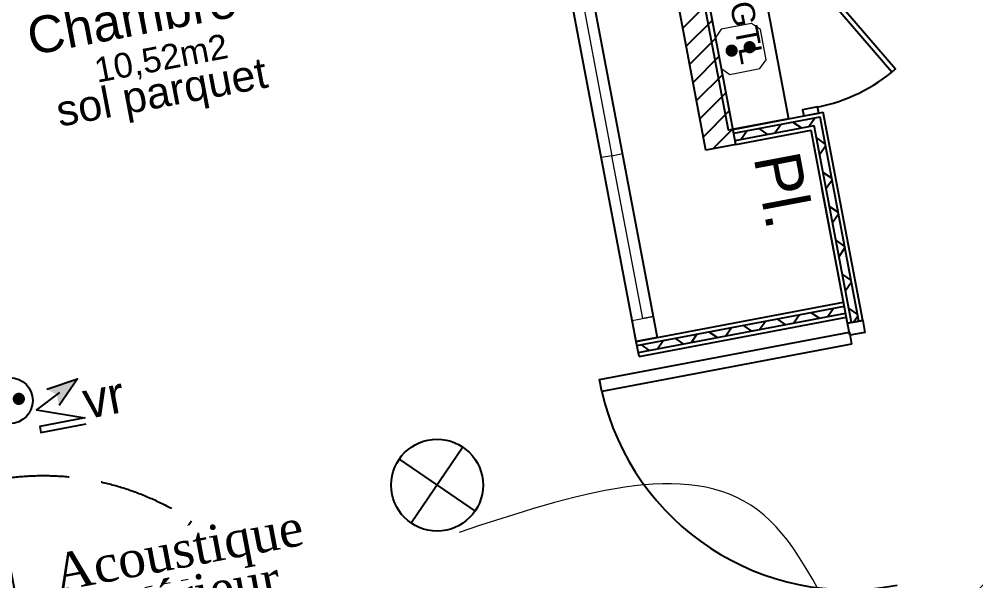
# Model space of a CAD drawing. Header units: centimetres. Extents: x 209280 to 319866, y -365283 to -277503.
# Drawn here: x 239570 to 242694, y -334507 to -332674 of the extents above; entities that cross this region are included whole.
import ezdxf

# ---------------------------------------------------------------- set-up
doc = ezdxf.new("R2010")
doc.units = ezdxf.units.CM
doc.linetypes.add('ACAD_ISO03W100', pattern=[30, 12, -18])
doc.linetypes.add('Style de ligne -2', pattern=[0.694425, 0.48607, -0.208355])
doc.layers.get('0').update_dxf_attribs({"color": 252})
doc.layers.add('3-BAT C-Niveau 1', color=252, linetype='Continuous')
doc.layers.add('prlm-VMC', color=93, linetype='Continuous')
doc.layers.add('prlm-ELEC-CFO', color=1, linetype='Continuous', lineweight=25)
doc.layers.add('prlm-ZEROPLOT', color=254, linetype='Continuous', plot=False)
doc.styles.add('Helvetica', font='arial.ttf')
doc.styles.add('Lucida Grande', font='')
doc.styles.add('prlm-elec-cfo', font='comic.ttf', dxfattribs={"height": 12})
doc.styles.add('prlm-vmc', font='pala.ttf', dxfattribs={"height": 14})
doc.styles.get("Standard").update_dxf_attribs({"font": 'isocp.shx', "height": 100})
doc.styles.get('Lucida Grande').set_extended_font_data('Lucida Grande')

# ---------------------------------------------------------------- blocks, each defined once
blk = doc.blocks.new('PORTE FENETRE TYPE 3')
at = {"linetype": 'Style de ligne -2', "ltscale": 50.8}
blk.add_line((5.11, 14.73), (65.94, 76.94), dxfattribs=at)
at = {"linetype": 'Continuous', "lineweight": 25, "flags": 128}
for points in [[(-2, 18), (0, 18), (0, 14)], [(97, 18), (95, 18), (95, 14)], [(0, 7.7), (0, -18), (-2, -18)], [(95, 7.7), (95, -18), (97, -18)]]:
    blk.add_lwpolyline(points, dxfattribs=at)
at = {"linetype": 'Continuous', "flags": 128}
for points in [[(4, 16), (10, 16), (10, 10), (4, 10)], [(10, 16), (85, 16), (85, 14.5), (10, 14.5)], [(85, 16), (91, 16), (91, 10), (85, 10)], [(-2, 14), (6, 14), (6, 8), (-2, 8)], [(89, 14), (97, 14), (97, 8), (89, 8)], [(10, 11.5), (85, 11.5), (85, 10), (10, 10)]]:
    blk.add_lwpolyline(points, close=True, dxfattribs=at)
blk.add_lwpolyline([(0, 9.5), (0, -19.5), (95, -19.5), (95, 9.5)], dxfattribs=at)
at = {"linetype": 'Style de ligne -2', "ltscale": 50.8}
blk.add_arc((4, 16), 87, 360, 44.5337, dxfattribs=at)
at = {"insert": (47.21, 5.79), "char_height": 7.6206, "attachment_point": 2, "line_spacing_factor": 0.978845, "style": 'Lucida Grande'}
blk.add_mtext('F sur All vitrée\\P+VR ', dxfattribs=at)
blk = doc.blocks.new('xi.EA')
at = {"layer": 'prlm-VMC', "color": 0, "linetype": 'ByBlock', "lineweight": 5, "flags": 128}
blk.add_lwpolyline([(-6.17, -15), (6.17, -15), (0, 0)], close=True, dxfattribs=at)
at = {"layer": 'prlm-VMC', "color": 0, "linetype": 'ByBlock', "lineweight": -2, "flags": 128}
blk.add_lwpolyline([(0, -15, 1, 4, 0), (0, -63.63, 1, 1, 0)], format="xyseb", dxfattribs=at)
at = {"layer": 'prlm-VMC', "color": 0, "linetype": 'ByBlock', "lineweight": 5}
blk.add_solid([(0, 0), (6.17, -15), (-6.17, -15), (0, 0)], dxfattribs=at)
at = {"layer": 'prlm-ZEROPLOT', "color": 250, "linetype": 'ACAD_ISO03W100', "lineweight": 0, "ltscale": 0.2}
blk.add_lwpolyline([(0, 0), (0, 60)], dxfattribs=at)
blk = doc.blocks.new('xi.PCGTL')
at = {"layer": 'prlm-ELEC-CFO', "color": 0, "lineweight": 0}
blk.add_lwpolyline([(-7.5, -5), (-5, -7.5), (5, -7.5), (7.5, -5), (7.5, 5), (5, 7.5), (-5, 7.5), (-7.5, 5)], close=True, dxfattribs=at)
at = {"layer": 'prlm-ELEC-CFO', "color": 0, "linetype": 'ByBlock', "lineweight": 5, "const_width": 2}
for points in [[(-4, 0, 1), (-2, 0, 1)], [(2, 0, 1), (4, 0, 1)]]:
    blk.add_lwpolyline(points, format="xyb", close=True, dxfattribs=at)
blk = doc.blocks.new('xi.VR')
at = {"layer": 'prlm-ELEC-CFO', "lineweight": 5}
blk.add_hatch(color=0, dxfattribs=at).paths.add_polyline_path([(-3, 6), (-0.1, 3.7), (0, 0), (7.5, 7.5)])
at = {"layer": 'prlm-ELEC-CFO', "color": 0}
for points in [[(-3, 6), (7.5, 7.5), (0, 0)], [(0.95, 4.23), (-7.5, 0), (7.5, -5.5), (-7.5, -5.5), (-7.5, -7.5), (7.5, -7.5)]]:
    blk.add_lwpolyline(points, dxfattribs=at)
blk = doc.blocks.new('xi.PC')
at = {"color": 0, "lineweight": 5}
blk.add_wipeout([(-7.5, -7.5), (7.5, -7.5), (7.5, 7.5), (-7.5, 7.5)], dxfattribs=at).dxf.layer = 'prlm-ELEC-CFO'
at = {"layer": 'prlm-ELEC-CFO', "color": 0, "linetype": 'ByBlock', "lineweight": 5, "const_width": 2}
for points in [[(-4, 0, 1), (-2, 0, 1)], [(2, 0, 1), (4, 0, 1)]]:
    blk.add_lwpolyline(points, format="xyb", close=True, dxfattribs=at)
at = {"layer": 'prlm-ELEC-CFO', "color": 0, "linetype": 'ByBlock', "lineweight": -2}
blk.add_circle((0, 0), 7.5, dxfattribs=at)
blk = doc.blocks.new('xi.PTCE')
at = {"layer": 'prlm-ELEC-CFO', "color": 0}
for points in [[(-10.61, 10.61), (10.61, -10.61)], [(10.61, 10.61), (-10.61, -10.61)]]:
    blk.add_lwpolyline(points, dxfattribs=at)
at = {"layer": 'prlm-ELEC-CFO', "color": 0, "linetype": 'ByBlock'}
blk.add_circle((0, 0), 15, dxfattribs=at)
blk = doc.blocks.new('xi.gtl')
at = {"linetype": 'Continuous', "flags": 128}
for points in [[(2.8, 22.99), (2.02, 24.35), (50.51, 52.34), (51.28, 50.98)], [(0, 25), (2.02, 25), (2.02, 20), (0, 20)], [(60, 25), (57.98, 25), (57.98, 20), (60, 20)], [(0, 15), (60, 15), (60, -5), (0, -5)]]:
    blk.add_lwpolyline(points, close=True, dxfattribs=at)
at = {"linetype": 'Continuous'}
blk.add_arc((2.02, 24.35), 55.99, 0.6678, 30, dxfattribs=at)
at = {"insert": (19.5, 10.66), "char_height": 7.565, "attachment_point": 1, "line_spacing_factor": 0.834288, "style": 'Helvetica'}
blk.add_mtext('GTL', dxfattribs=at)
at = {"flags": 1}
blk.add_attdef('GTL', (0, -5), '', height=0.018, dxfattribs=at)
blk = doc.blocks.new('Groupe-157-1')
at = {"linetype": 'Continuous', "lineweight": 18, "flags": 128}
for points in [[(15246.52, -46721.36), (15247.82, -46728.24), (15240.94, -46729.54), (15239.64, -46722.66)], [(15244.38, -46728.89), (15254.45, -46782.04), (15251.01, -46782.69), (15240.94, -46729.54)], [(15257.89, -46781.38), (15267.94, -46834.5), (15264.5, -46835.15), (15254.45, -46782.04)], [(15267.94, -46834.5), (15269.25, -46841.37), (15262.37, -46842.68), (15261.07, -46835.8)]]:
    blk.add_lwpolyline(points, close=True, dxfattribs=at)
at = {"linetype": 'Continuous', "flags": 128}
blk.add_lwpolyline([(15246.52, -46721.39), (15269.25, -46841.37), (15262.37, -46842.68), (15239.65, -46722.7)], close=True, dxfattribs=at)

msp = doc.modelspace()

# ---------------------------------------------------------------- hatches: boundary and pattern name
at = {"linetype": 'Continuous'}
h = msp.add_hatch(dxfattribs=at)
h.set_pattern_fill('MURS MACONNERIE-2', color=256, scale=10, style=0, pattern_type=2)
h.set_pattern_definition([(45, (89146.82, 134700.79), (-31.2347524, 39.0434405), [])])
h.paths.add_polyline_path([(241812.126, -333101.36), (241910.386, -333082.791), (241789.659, -332443.944), (241691.398, -332462.513)])
h = msp.add_hatch(dxfattribs=at)
h.set_pattern_fill('02_ISOLANT', color=256, scale=10, angle=10.723595, style=0, pattern_type=2)
h.set_pattern_definition([(55.723595, (88960.93, 134700.79), (-66.106423, 45.054865), []), (145.723595, (88960.93, 134700.79), (45.054865, 66.106423), [])])
h.paths.add_polyline_path([(241903.523, -333046.475), (241907.988, -333070.055), (242166.098, -333021.175), (242185.214, -332993.128)])
h = msp.add_hatch(dxfattribs=at)
h.set_pattern_fill('02_ISOLANT', color=256, scale=10, angle=100.723595, style=0, pattern_type=2)
h.set_pattern_definition([(145.723595, (88960.93, 134700.79), (-45.054865, -66.106423), []), (235.723595, (88960.93, 134700.79), (-66.106423, 45.054865), [])])
h.paths.add_polyline_path([(242287.845, -333664.05), (242311.426, -333659.584), (242185.214, -332993.128), (242166.098, -333021.175)])
h = msp.add_hatch(dxfattribs=at)
h.set_pattern_fill('02_ISOLANT', color=256, scale=10, angle=10.723595, style=0, pattern_type=2)
h.set_pattern_definition([(55.723595, (88960.93, 134700.79), (-66.106423, 45.054865), []), (145.723595, (88960.93, 134700.79), (45.054865, 66.106423), [])])
h.paths.add_polyline_path([(241587.03, -333738.756), (241591.496, -333762.337), (242268.932, -333634.045), (242264.466, -333610.464)])

# ---------------------------------------------------------------- linework, layer by layer
at = {"linetype": 'Continuous', "lineweight": 18}
for p, q in [((241910.386, -333082.791), (241789.659, -332443.944)), ((241812.126, -333101.36), (241691.398, -332462.513))]:
    msp.add_line(p, q, dxfattribs=at)
at = {"linetype": 'Continuous'}
for p, q in [((241910.386, -333082.791), (241789.659, -332443.944)), ((241812.126, -333101.36), (241691.398, -332462.513)), ((241901.104, -333033.702), (242195.568, -332977.936)), ((241903.523, -333046.475), (242185.214, -332993.128)), ((241903.523, -333046.475), (242185.214, -332993.128)), ((241907.988, -333070.055), (242166.098, -333021.175)), ((241907.988, -333070.055), (242166.098, -333021.175)), ((242287.845, -333664.05), (242166.098, -333021.175)), ((242287.845, -333664.05), (242166.098, -333021.175)), ((242311.426, -333659.584), (242185.214, -332993.128)), ((242311.426, -333659.584), (242185.214, -332993.128)), ((242275.072, -333666.469), (242155.744, -333036.367)), ((241910.386, -333082.791), (241812.126, -333101.36)), ((241584.611, -333725.983), (242262.047, -333597.691)), ((241587.03, -333738.756), (242264.466, -333610.464)), ((241587.03, -333738.756), (242264.466, -333610.464)), ((241591.496, -333762.337), (242268.932, -333634.045)), ((241591.496, -333762.337), (242268.932, -333634.045))]:
    msp.add_line(p, q, dxfattribs=at)
at = {"linetype": 'Continuous', "lineweight": 25}
for p, q in [((241901.104, -333033.702), (242195.568, -332977.936)), ((242324.199, -333657.165), (242195.568, -332977.936)), ((241910.407, -333082.828), (242155.744, -333036.367)), ((242182.006, -333175.037), (242155.744, -333036.367)), ((242262.047, -333597.691), (242191.309, -333224.164)), ((241584.611, -333725.983), (242262.047, -333597.691)), ((241593.915, -333775.11), (242271.351, -333646.818)), ((242275.072, -333666.469), (242271.351, -333646.818)), ((242324.199, -333657.165), (242275.072, -333666.469)), ((241593.915, -333775.11), (241584.611, -333725.983))]:
    msp.add_line(p, q, dxfattribs=at)
at = {"linetype": 'Continuous', "flags": 128}
for points in [[(242282.515, -333705.77), (242275.072, -333666.469), (242324.21, -333657.163), (242331.653, -333696.465)], [(242288.096, -333735.242), (241472.591, -333889.681), (241465.148, -333850.379), (242280.653, -333695.94)]]:
    msp.add_lwpolyline(points, close=True, dxfattribs=at)
at = {"linetype": 'Continuous'}
msp.add_arc((242282.515, -333705.77), 830.542, 192.793286, 280.723595, dxfattribs=at)
at = {"layer": 'prlm-ELEC-CFO', "lineweight": 13}
for points in [[(242597.441, -334638.173), (243011.31, -334095.685), (242923.855, -333345.324)], [(242250.879, -334677.406), (241981.267, -334275.946), (241006.586, -334349.137)]]:
    msp.add_spline(points, degree=3, dxfattribs=at)

# ---------------------------------------------------------------- block references
at = {"xscale": 10, "yscale": 10, "zscale": 10, "rotation": 280.7235947439082}
msp.add_blockref('xi.gtl', (241823.455, -332437.541), dxfattribs=at)
at = {"xscale": 10, "yscale": 10, "zscale": 10}
msp.add_blockref('Groupe-157-1', (88960.928, 134700.79), dxfattribs=at)
at = {"layer": '3-BAT C-Niveau 1', "xscale": -10, "yscale": 10, "zscale": 10, "rotation": 280.7236033805157}
msp.add_blockref('PORTE FENETRE TYPE 3', (239499.202, -335102.898), dxfattribs=at)
at = {"layer": 'prlm-ELEC-CFO', "xscale": 10, "yscale": 10, "zscale": 10, "rotation": 10.72360141139323}
for name, p in [('xi.PCGTL', (241925.777, -332771.176)), ('xi.PTCE', (240934.692, -334195.022))]:
    msp.add_blockref(name, p, dxfattribs=at)

# ---------------------------------------------------------------- texts
at = {"attachment_point": 2, "line_spacing_factor": 0.834288, "style": 'Helvetica'}
for s, insert, char_height, rotation in [('Chambre 4\\P{\\H0.6752x;10,52m2}\\P', (239994.809, -332597.216), 120, 10.723595), ('sol parquet', (240025.686, -332861.536), 100.8724, 10.723595), ('Pl.\\P', (242139.089, -333218.06), 151.3086, 280.723595)]:
    msp.add_mtext(s, dxfattribs=dict(at, insert=insert, char_height=char_height, rotation=rotation))

# ---------------------------------------------------------------- next in the draw order: texts
at = {"layer": 'prlm-ELEC-CFO', "lineweight": 20, "insert": (239845.418, -333908.145), "char_height": 120, "attachment_point": 5, "rotation": 10.723601, "line_spacing_factor": 0.8, "style": 'prlm-elec-cfo', "bg_fill": 3, "box_fill_scale": 1.1, "bg_fill_color": 256, "bg_fill_transparency": 0}
msp.add_mtext('vr', dxfattribs=at)
at = {"layer": 'prlm-VMC', "insert": (240078.171, -334347.401), "char_height": 120, "width": 236.73962, "attachment_point": 2, "rotation": 10.723601, "line_spacing_factor": 0.75, "style": 'prlm-vmc', "bg_fill": 3, "box_fill_scale": 1.1, "bg_fill_color": 256, "bg_fill_transparency": 0}
msp.add_mtext('Acoustique intérieur', dxfattribs=at)

# ---------------------------------------------------------------- next in the draw order: block references
at = {"layer": 'prlm-ELEC-CFO', "xscale": 10, "yscale": 10, "zscale": 10, "rotation": 10.72360141139323}
msp.add_blockref('xi.VR', (239700.813, -333935.53), dxfattribs=at)
at = {"layer": 'prlm-VMC', "xscale": 10, "yscale": 10, "zscale": 10, "rotation": 280.723603380306}
msp.add_blockref('xi.EA', (239568.085, -334606.747), dxfattribs=at)

# ---------------------------------------------------------------- next in the draw order: block references
at = {"layer": 'prlm-ELEC-CFO', "xscale": 10, "yscale": 10, "zscale": 10, "rotation": 10.72360141139323}
msp.add_blockref('xi.PC', (239539.511, -333918.986), dxfattribs=at)

doc.saveas('drawing.dxf')
